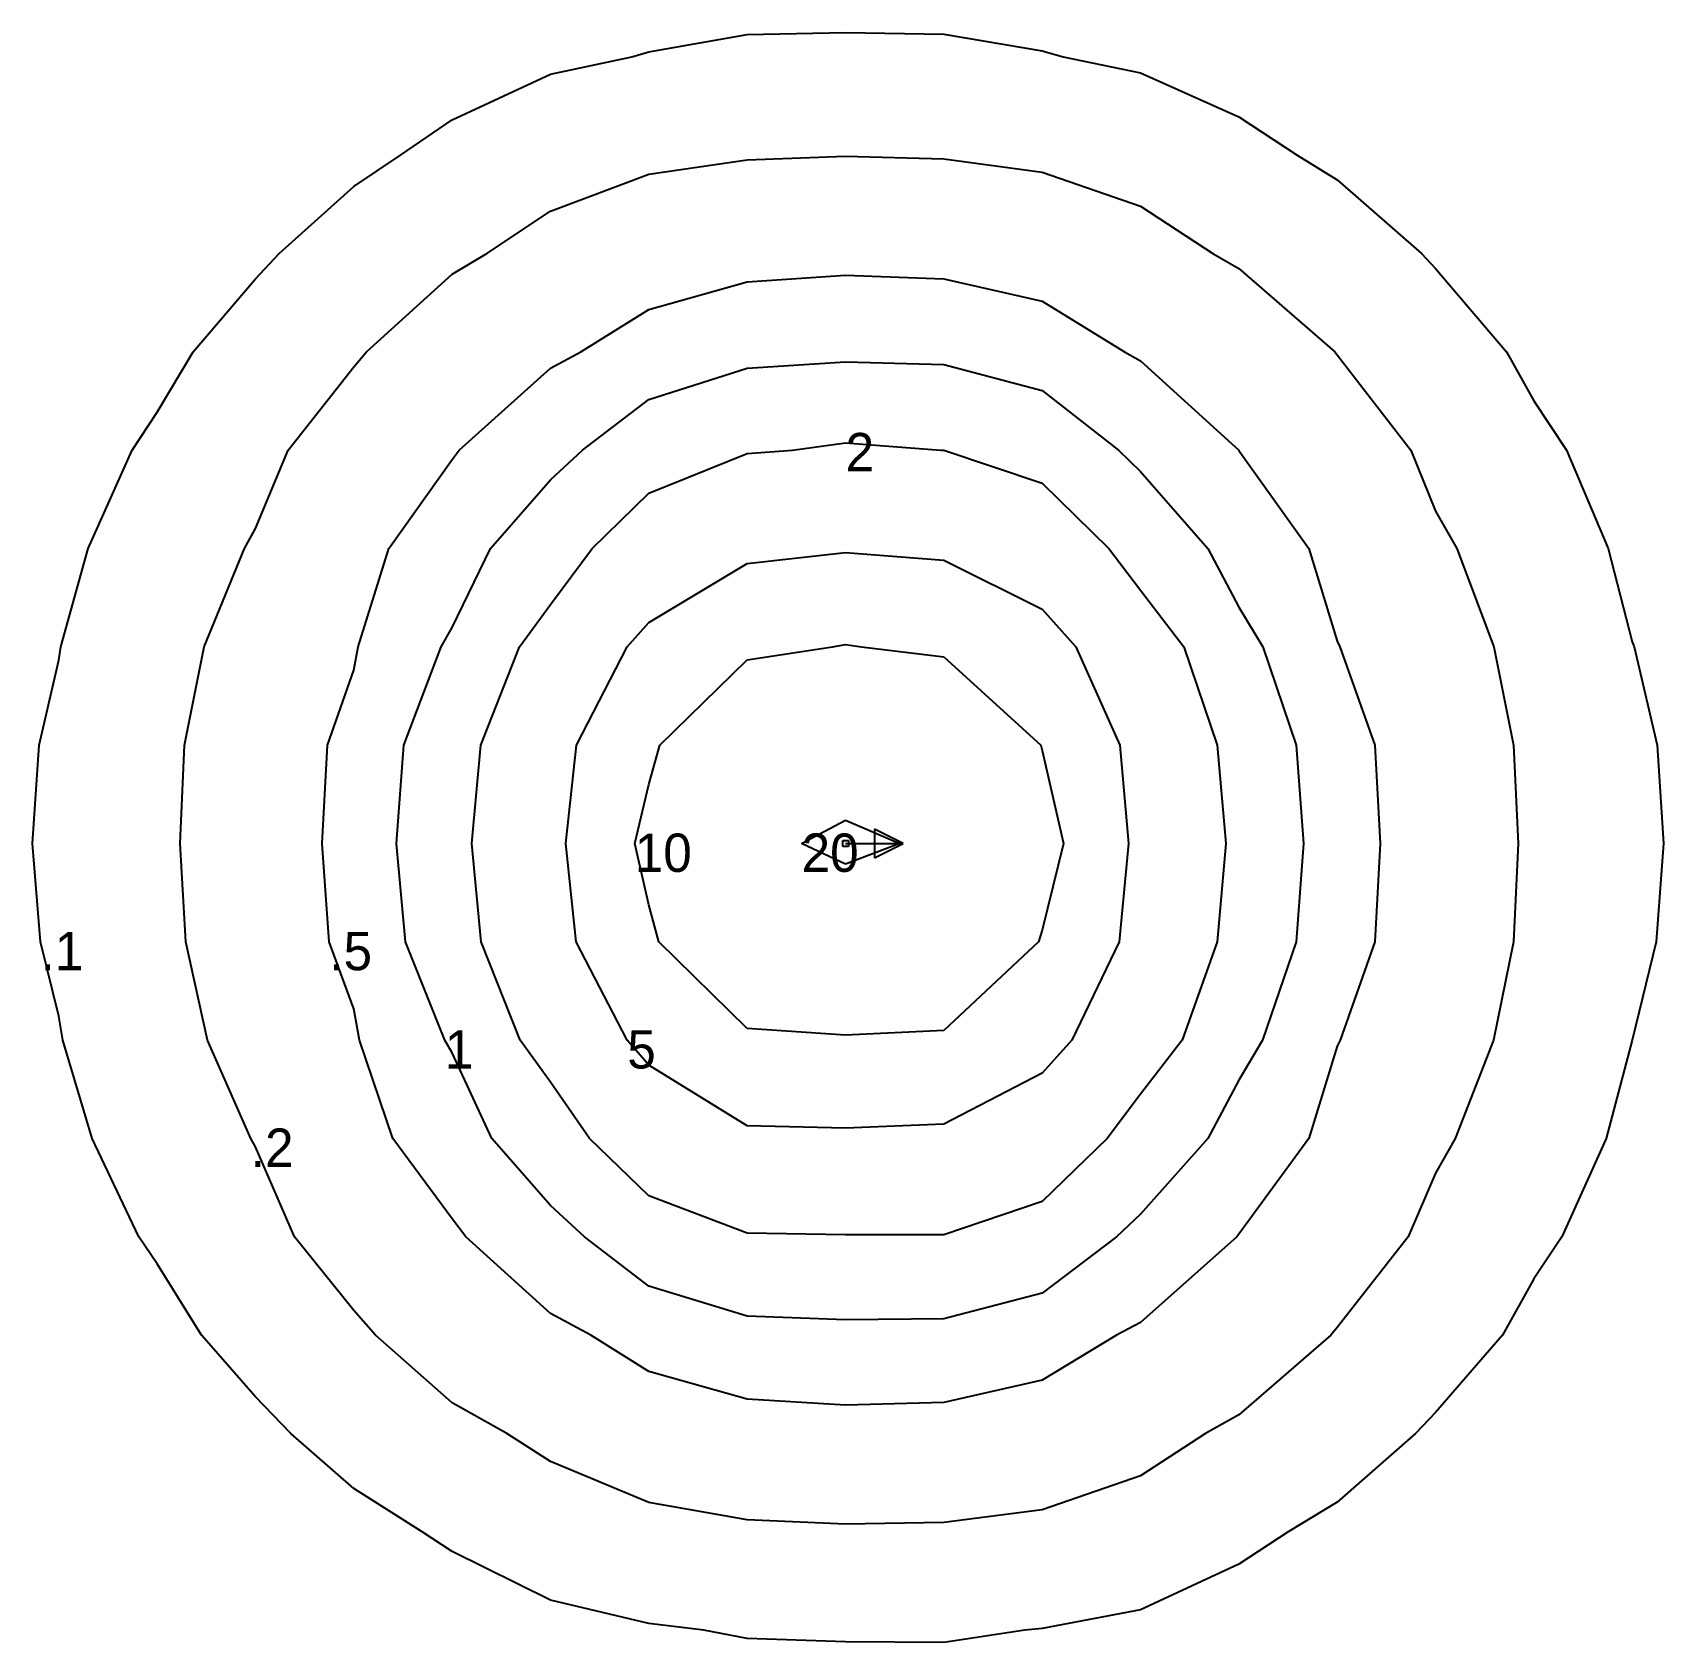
# Model space of a CAD drawing. Extents: x -28.2 to 28.4, y -27.7 to 28.1.
import ezdxf

# ---------------------------------------------------------------- set-up
doc = ezdxf.new("R2010")
doc.units = 0
doc.layers.add('TemplateLayer', color=7, linetype='CONTINUOUS')

# ---------------------------------------------------------------- blocks, each defined once
blk = doc.blocks.new('Template')
at = {"layer": 'TemplateLayer', "color": 7, "linetype": 'CONTINUOUS'}
for p, q in [((-6.818, 27.452), (-3.409, 28.048)), ((-3.409, 28.048), (0, 28.113)), ((0, 28.113), (3.409, 28.063)), ((3.409, 28.063), (6.818, 27.486)), ((-10.227, 26.672), (-7.411, 27.273)), ((-7.411, 27.273), (-6.818, 27.452)), ((6.818, 27.486), (7.542, 27.273)), ((7.542, 27.273), (10.227, 26.72)), ((-13.636, 25.086), (-10.227, 26.672)), ((10.227, 26.72), (13.636, 25.198)), ((-15.425, 23.864), (-13.636, 25.086)), ((13.636, 25.198), (15.658, 23.864)), ((-17.045, 22.782), (-15.425, 23.864)), ((15.658, 23.864), (17.045, 23.013)), ((-19.636, 20.455), (-17.045, 22.782)), ((17.045, 23.013), (19.965, 20.455)), ((-20.455, 19.571), (-19.636, 20.455)), ((19.965, 20.455), (20.455, 19.938)), ((20.455, 19.938), (22.912, 17.045)), ((-22.623, 17.045), (-20.455, 19.571)), ((-23.864, 14.958), (-22.623, 17.045)), ((22.912, 17.045), (23.864, 15.348)), ((23.864, 15.348), (24.997, 13.636)), ((-24.738, 13.636), (-23.864, 14.958)), ((-26.256, 10.227), (-24.738, 13.636)), ((24.997, 13.636), (26.442, 10.227)), ((-27.202, 6.818), (-26.256, 10.227)), ((26.442, 10.227), (27.273, 6.987)), ((-27.273, 6.361), (-27.202, 6.818)), ((27.273, 6.987), (27.337, 6.818)), ((27.337, 6.818), (28.142, 3.409)), ((-27.96, 3.409), (-27.273, 6.361)), ((-28.184, 0), (-27.96, 3.409)), ((28.142, 3.409), (28.352, 0)), ((-27.908, -3.409), (-28.184, 0)), ((28.352, 0), (28.103, -3.409)), ((-27.273, -5.986), (-27.908, -3.409)), ((28.103, -3.409), (27.273, -6.818)), ((-27.134, -6.818), (-27.273, -5.986)), ((-26.123, -10.227), (-27.134, -6.818)), ((27.273, -6.818), (26.369, -10.227)), ((-24.502, -13.636), (-26.123, -10.227)), ((26.369, -10.227), (24.836, -13.636)), ((-23.864, -14.576), (-24.502, -13.636)), ((24.836, -13.636), (23.864, -15.095)), ((-22.333, -17.045), (-23.864, -14.576)), ((23.864, -15.095), (22.773, -17.045)), ((-20.455, -19.19), (-22.333, -17.045)), ((22.773, -17.045), (20.455, -19.729)), ((-19.232, -20.455), (-20.455, -19.19)), ((20.455, -19.729), (19.763, -20.455)), ((-17.045, -22.358), (-19.232, -20.455)), ((19.763, -20.455), (17.045, -22.835)), ((-14.673, -23.864), (-17.045, -22.358)), ((17.045, -22.835), (15.348, -23.864)), ((-13.636, -24.547), (-14.673, -23.864)), ((15.348, -23.864), (13.636, -24.991)), ((-10.227, -26.232), (-13.636, -24.547)), ((13.636, -24.991), (10.227, -26.567)), ((-6.818, -27.048), (-10.227, -26.232)), ((10.227, -26.567), (6.818, -27.218)), ((-4.914, -27.273), (-6.818, -27.048)), ((-3.409, -27.562), (-4.914, -27.273)), ((0, -27.68), (-3.409, -27.562)), ((3.409, -27.699), (0, -27.68)), ((6.213, -27.273), (3.409, -27.699)), ((6.818, -27.218), (6.213, -27.273))]:
    blk.add_line(p, q, dxfattribs=at)
at = {"layer": 'TemplateLayer', "color": 1, "linetype": 'CONTINUOUS'}
for p, q in [((-3.409, 23.707), (0, 23.827)), ((0, 23.827), (3.409, 23.734)), ((-10.227, 21.924), (-6.818, 23.203)), ((-6.818, 23.203), (-3.409, 23.707)), ((3.409, 23.734), (6.818, 23.27)), ((6.818, 23.27), (10.227, 22.099)), ((10.227, 22.099), (12.731, 20.455)), ((-12.439, 20.455), (-10.227, 21.924)), ((-13.636, 19.743), (-12.439, 20.455)), ((12.731, 20.455), (13.636, 19.939)), ((13.636, 19.939), (16.961, 17.045)), ((-16.606, 17.045), (-13.636, 19.743)), ((-17.045, 16.524), (-16.606, 17.045)), ((16.961, 17.045), (17.045, 16.946)), ((-19.328, 13.636), (-17.045, 16.524)), ((17.045, 16.946), (19.594, 13.636)), ((-20.455, 10.918), (-19.328, 13.636)), ((19.594, 13.636), (20.455, 11.526)), ((20.455, 11.526), (21.197, 10.227)), ((-20.839, 10.227), (-20.455, 10.918)), ((-22.233, 6.818), (-20.839, 10.227)), ((21.197, 10.227), (22.469, 6.818)), ((-22.918, 3.409), (-22.233, 6.818)), ((22.469, 6.818), (23.154, 3.409)), ((-23.074, 0), (-22.918, 3.409)), ((23.154, 3.409), (23.318, 0)), ((-22.873, -3.409), (-23.074, 0)), ((23.318, 0), (23.154, -3.409)), ((-22.126, -6.818), (-22.873, -3.409)), ((23.154, -3.409), (22.466, -6.818)), ((-20.62, -10.227), (-22.126, -6.818)), ((22.466, -6.818), (21.139, -10.227)), ((-20.455, -10.517), (-20.62, -10.227)), ((-19.1, -13.636), (-20.455, -10.517)), ((21.139, -10.227), (20.455, -11.43)), ((20.455, -11.43), (19.509, -13.636)), ((-17.045, -16.189), (-19.1, -13.636)), ((19.509, -13.636), (17.045, -16.784)), ((-16.294, -17.045), (-17.045, -16.189)), ((17.045, -16.784), (16.818, -17.045)), ((-13.636, -19.388), (-16.294, -17.045)), ((16.818, -17.045), (13.636, -19.804)), ((-11.744, -20.455), (-13.636, -19.388)), ((13.636, -19.804), (12.481, -20.455)), ((-10.227, -21.43), (-11.744, -20.455)), ((12.481, -20.455), (10.227, -21.921)), ((-6.818, -22.852), (-10.227, -21.43)), ((10.227, -21.921), (6.818, -23.098)), ((-3.409, -23.445), (-6.818, -22.852)), ((6.818, -23.098), (3.409, -23.545)), ((0, -23.595), (-3.409, -23.445)), ((3.409, -23.545), (0, -23.595))]:
    blk.add_line(p, q, dxfattribs=at)
at = {"layer": 'TemplateLayer', "color": 3, "linetype": 'CONTINUOUS'}
for p, q in [((-6.818, 18.513), (-3.409, 19.468)), ((-3.409, 19.468), (0, 19.701)), ((0, 19.701), (3.409, 19.581)), ((3.409, 19.581), (6.818, 18.807)), ((6.818, 18.807), (9.672, 17.045)), ((-9.176, 17.045), (-6.818, 18.513)), ((-10.227, 16.481), (-9.176, 17.045)), ((9.672, 17.045), (10.227, 16.73)), ((-13.399, 13.636), (-10.227, 16.481)), ((10.227, 16.73), (13.63, 13.636)), ((-13.636, 13.318), (-13.399, 13.636)), ((13.63, 13.636), (13.636, 13.627)), ((13.636, 13.627), (16.061, 10.227)), ((-15.835, 10.227), (-13.636, 13.318)), ((-16.903, 6.818), (-15.835, 10.227)), ((16.061, 10.227), (17.045, 7.017)), ((-17.045, 6.007), (-16.903, 6.818)), ((17.045, 7.017), (17.14, 6.818)), ((17.14, 6.818), (18.346, 3.409)), ((-17.966, 3.409), (-17.045, 6.007)), ((-18.147, 0), (-17.966, 3.409)), ((18.346, 3.409), (18.534, 0)), ((-17.898, -3.409), (-18.147, 0)), ((18.534, 0), (18.345, -3.409)), ((-17.045, -5.731), (-17.898, -3.409)), ((18.345, -3.409), (17.149, -6.818)), ((-16.846, -6.818), (-17.045, -5.731)), ((-15.7, -10.227), (-16.846, -6.818)), ((17.045, -7.032), (16.059, -10.227)), ((17.149, -6.818), (17.045, -7.032)), ((-13.636, -13.015), (-15.7, -10.227)), ((16.059, -10.227), (13.636, -13.544)), ((-13.169, -13.636), (-13.636, -13.015)), ((13.636, -13.544), (13.564, -13.636)), ((-10.227, -16.298), (-13.169, -13.636)), ((13.564, -13.636), (10.227, -16.608)), ((-8.837, -17.045), (-10.227, -16.298)), ((10.227, -16.608), (9.389, -17.045)), ((-6.818, -18.309), (-8.837, -17.045)), ((9.389, -17.045), (6.818, -18.603)), ((-3.409, -19.27), (-6.818, -18.309)), ((6.818, -18.603), (3.409, -19.387)), ((0, -19.47), (-3.409, -19.27)), ((3.409, -19.387), (0, -19.47))]:
    blk.add_line(p, q, dxfattribs=at)
at = {"layer": 'TemplateLayer', "color": 5, "linetype": 'CONTINUOUS'}
for p, q in [((-6.818, 15.397), (-3.409, 16.484)), ((-3.409, 16.484), (0, 16.701)), ((0, 16.701), (3.409, 16.603)), ((3.409, 16.603), (6.818, 15.706)), ((-9.124, 13.636), (-6.818, 15.397)), ((6.818, 15.706), (9.459, 13.636)), ((-10.227, 12.604), (-9.124, 13.636)), ((9.459, 13.636), (10.227, 12.901)), ((-12.306, 10.227), (-10.227, 12.604)), ((10.227, 12.901), (12.562, 10.227)), ((-13.636, 7.488), (-12.306, 10.227)), ((12.562, 10.227), (13.636, 8.188)), ((13.636, 8.188), (14.461, 6.818)), ((-14.017, 6.818), (-13.636, 7.488)), ((-15.318, 3.409), (-14.017, 6.818)), ((14.461, 6.818), (15.616, 3.409)), ((-15.574, 0), (-15.318, 3.409)), ((15.616, 3.409), (15.877, 0)), ((-15.256, -3.409), (-15.574, 0)), ((15.877, 0), (15.62, -3.409)), ((-13.891, -6.818), (-15.256, -3.409)), ((15.62, -3.409), (14.459, -6.818)), ((-13.636, -7.262), (-13.891, -6.818)), ((-12.268, -10.227), (-13.636, -7.262)), ((14.459, -6.818), (13.636, -8.205)), ((13.636, -8.205), (12.563, -10.227)), ((-10.227, -12.547), (-12.268, -10.227)), ((12.563, -10.227), (10.227, -12.857)), ((-9.048, -13.636), (-10.227, -12.547)), ((10.227, -12.857), (9.395, -13.636)), ((-6.818, -15.345), (-9.048, -13.636)), ((9.395, -13.636), (6.818, -15.588)), ((-3.409, -16.393), (-6.818, -15.345)), ((6.818, -15.588), (3.409, -16.478)), ((0, -16.513), (-3.409, -16.393)), ((3.409, -16.478), (0, -16.513))]:
    blk.add_line(p, q, dxfattribs=at)
at = {"layer": 'TemplateLayer', "color": 6, "linetype": 'CONTINUOUS'}
for p, q in [((-3.409, 13.525), (-1.844, 13.636)), ((-1.844, 13.636), (0, 13.888)), ((0, 13.888), (3.298, 13.636)), ((3.298, 13.636), (3.409, 13.632)), ((3.409, 13.632), (6.818, 12.497)), ((-6.818, 12.143), (-3.409, 13.525)), ((6.818, 12.497), (9.13, 10.227)), ((-8.788, 10.227), (-6.818, 12.143)), ((-10.227, 8.281), (-8.788, 10.227)), ((9.13, 10.227), (10.227, 8.78)), ((10.227, 8.78), (11.731, 6.818)), ((-11.31, 6.818), (-10.227, 8.281)), ((-12.648, 3.409), (-11.31, 6.818)), ((11.731, 6.818), (12.888, 3.409)), ((-12.956, 0), (-12.648, 3.409)), ((12.888, 3.409), (13.181, 0)), ((-12.633, -3.409), (-12.956, 0)), ((13.181, 0), (12.881, -3.409)), ((-11.277, -6.818), (-12.633, -3.409)), ((12.881, -3.409), (11.668, -6.818)), ((-10.227, -8.273), (-11.277, -6.818)), ((11.668, -6.818), (10.227, -8.697)), ((-8.874, -10.227), (-10.227, -8.273)), ((10.227, -8.697), (9.065, -10.227)), ((-6.818, -12.217), (-8.874, -10.227)), ((9.065, -10.227), (6.818, -12.414)), ((-3.409, -13.506), (-6.818, -12.217)), ((6.818, -12.414), (3.409, -13.57)), ((0, -13.567), (-3.409, -13.506)), ((3.409, -13.57), (0, -13.567))]:
    blk.add_line(p, q, dxfattribs=at)
at = {"layer": 'TemplateLayer', "color": 214, "linetype": 'CONTINUOUS'}
for p, q in [((-6.818, 7.664), (-3.409, 9.707)), ((-3.409, 9.707), (0, 10.09)), ((0, 10.09), (3.409, 9.822)), ((3.409, 9.822), (6.818, 8.122)), ((6.818, 8.122), (7.986, 6.818)), ((-7.572, 6.818), (-6.818, 7.664)), ((-9.324, 3.409), (-7.572, 6.818)), ((7.986, 6.818), (9.511, 3.409)), ((-9.696, 0), (-9.324, 3.409)), ((9.511, 3.409), (9.812, 0)), ((-9.345, -3.409), (-9.696, 0)), ((9.812, 0), (9.483, -3.409)), ((-7.567, -6.818), (-9.345, -3.409)), ((9.483, -3.409), (7.842, -6.818)), ((-6.818, -7.684), (-7.567, -6.818)), ((7.842, -6.818), (6.818, -7.961)), ((-3.409, -9.786), (-6.818, -7.684)), ((6.818, -7.961), (3.409, -9.736)), ((0, -9.875), (-3.409, -9.786)), ((3.409, -9.736), (0, -9.875))]:
    blk.add_line(p, q, dxfattribs=at)
at = {"layer": 'TemplateLayer', "color": 30, "linetype": 'CONTINUOUS'}
for p, q in [((-3.409, 6.366), (-0.448, 6.818)), ((-0.448, 6.818), (0, 6.899)), ((0, 6.899), (0.554, 6.818)), ((0.554, 6.818), (3.409, 6.475)), ((-6.437, 3.409), (-3.409, 6.366)), ((3.409, 6.475), (6.766, 3.409)), ((-6.818, 2.043), (-6.437, 3.409)), ((6.766, 3.409), (6.818, 3.229)), ((6.818, 3.229), (7.555, 0)), ((-7.309, 0), (-6.818, 2.043)), ((-6.818, -2.131), (-7.309, 0)), ((7.555, 0), (6.818, -3.01)), ((-6.477, -3.409), (-6.818, -2.131)), ((6.818, -3.01), (6.693, -3.409)), ((-3.409, -6.41), (-6.477, -3.409)), ((6.693, -3.409), (3.409, -6.484)), ((0, -6.642), (-3.409, -6.41)), ((3.409, -6.484), (0, -6.642))]:
    blk.add_line(p, q, dxfattribs=at)
at = {"layer": 'TemplateLayer', "color": 94, "linetype": 'CONTINUOUS'}
for p, q in [((-1.525, 0), (0, 0.807)), ((0, 0.807), (1.885, 0)), ((0, -0.718), (-1.525, 0)), ((1.885, 0), (0, -0.718))]:
    blk.add_line(p, q, dxfattribs=at)
at = {"layer": 'TemplateLayer', "color": 0, "linetype": 'CONTINUOUS'}
for p, q in [((-0.1, 0.1), (0.1, 0.1)), ((-0.1, -0.1), (-0.1, 0.1)), ((0, 0), (2, 0)), ((0, 0), (0, 0)), ((0.1, 0.1), (0.1, -0.1)), ((2, 0), (1, 0.5)), ((1, 0.5), (1, -0.5)), ((1, -0.5), (2, 0)), ((0.1, -0.1), (-0.1, -0.1))]:
    blk.add_line(p, q, dxfattribs=at)
at = {"layer": 'TemplateLayer', "color": 6}
blk.add_text('2', height=1.33, dxfattribs=at).set_placement((0, 12.903))
at = {"layer": 'TemplateLayer', "color": 30}
blk.add_text('10', height=1.33, dxfattribs=at).set_placement((-7.309, -0.985))
at = {"layer": 'TemplateLayer', "color": 94}
blk.add_text('20', height=1.33, dxfattribs=at).set_placement((-1.525, -0.985))
at = {"layer": 'TemplateLayer', "color": 7}
blk.add_text('.1', height=1.33, dxfattribs=at).set_placement((-27.908, -4.394))
at = {"layer": 'TemplateLayer', "color": 3}
blk.add_text('.5', height=1.33, dxfattribs=at).set_placement((-17.898, -4.394))
at = {"layer": 'TemplateLayer', "color": 5}
blk.add_text('1', height=1.33, dxfattribs=at).set_placement((-13.891, -7.803))
at = {"layer": 'TemplateLayer', "color": 214}
blk.add_text('5', height=1.33, dxfattribs=at).set_placement((-7.567, -7.803))
at = {"layer": 'TemplateLayer', "color": 1}
blk.add_text('.2', height=1.33, dxfattribs=at).set_placement((-20.62, -11.212))

msp = doc.modelspace()

# ---------------------------------------------------------------- block references
at = {"layer": 'TemplateLayer', "linetype": 'CONTINUOUS'}
msp.add_blockref('Template', (0, 0), dxfattribs=at)

doc.saveas('drawing.dxf')
